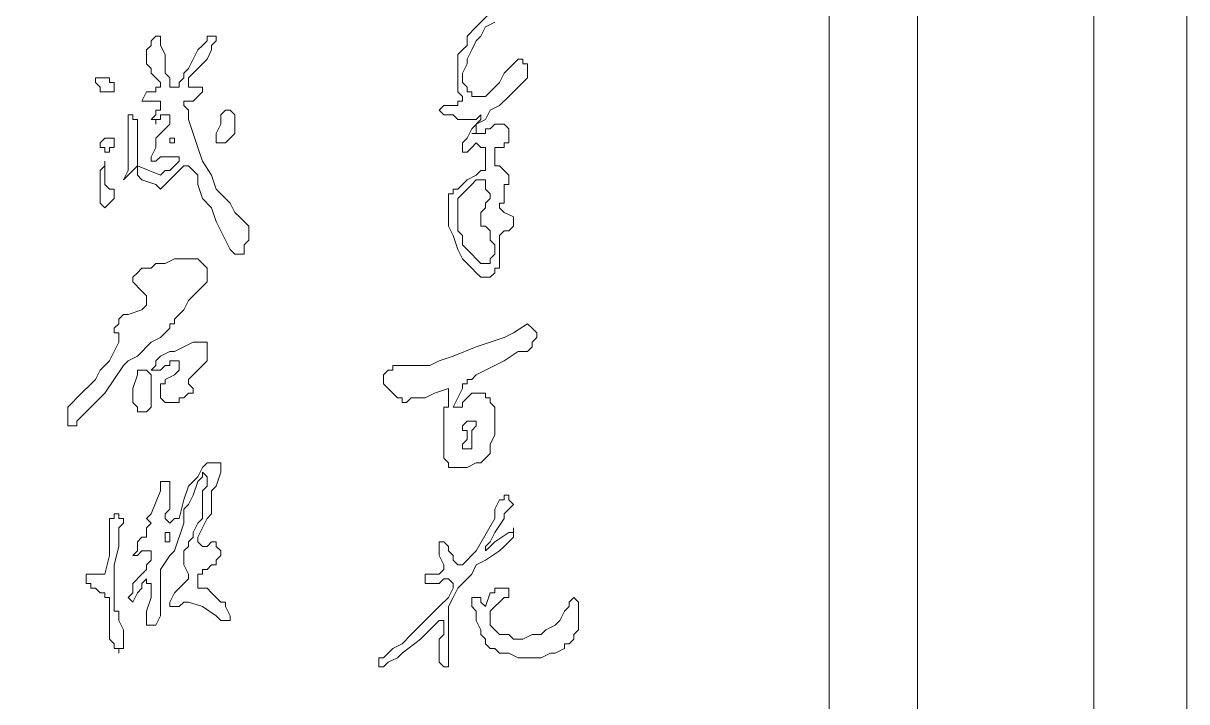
# Model space of a CAD drawing. Extents: x -66030 to 95157, y -13132 to 45879.
# Drawn here: x -44355 to -43377, y 26483 to 27054 of the extents above; entities that cross this region are included whole.
import ezdxf

# ---------------------------------------------------------------- set-up
doc = ezdxf.new("R2010")
doc.units = 0
doc.header["$LTSCALE"] = 100
doc.header["$MEASUREMENT"] = 0
doc.layers.get('0').update_dxf_attribs({"linetype": 'CONTINUOUS'})

msp = doc.modelspace()

# ---------------------------------------------------------------- linework, layer by layer
at = {"lineweight": 0}
for points in [[(-43376.66, 29164.42), (-43376.66, 29086.3), (-43376.66, 24496.79), (-43376.66, 24422.57), (-43454.78, 24422.57), (-45423.39, 24422.57), (-45497.6, 24422.57), (-45497.6, 24496.79), (-45497.6, 29086.3), (-45497.6, 29164.42), (-45497.6, 29164.42), (-43376.66, 29164.42), (-43376.66, 29164.42)], [(-43728.2, 28590.24), (-43653.99, 28590.24), (-43653.99, 28664.45), (-43653.99, 29086.3), (-43454.78, 29086.3), (-43454.78, 24496.79), (-43653.99, 24496.79), (-43653.99, 24922.54), (-43653.99, 24996.75), (-43728.2, 24996.75), (-43939.12, 24996.75), (-43939.12, 25246.73), (-43677.42, 25246.73), (-43603.21, 25246.73), (-43603.21, 25320.95), (-43603.21, 28266.05), (-43603.21, 28301.2), (-43603.21, 28340.26), (-43939.12, 28340.26), (-43939.12, 28590.24), (-43728.2, 28590.24)], [(-44243.79, 26918.49), (-44255.51, 26922.39), (-44259.41, 26926.3), (-44259.41, 26930.21), (-44259.41, 26930.21), (-44259.41, 26930.21), (-44259.41, 26930.21), (-44259.41, 26934.11), (-44259.41, 26934.11), (-44239.88, 26926.3), (-44239.88, 26926.3), (-44235.98, 26930.21), (-44232.07, 26930.21), (-44228.17, 26934.11), (-44224.26, 26938.02), (-44224.26, 26941.92), (-44228.17, 26941.92), (-44228.17, 26941.92), (-44232.07, 26941.92), (-44235.98, 26941.92), (-44239.88, 26941.92), (-44243.79, 26938.02), (-44243.79, 26938.02), (-44247.7, 26938.02), (-44247.7, 26941.92), (-44247.7, 26941.92), (-44243.79, 26949.74), (-44243.79, 26949.74), (-44243.79, 26953.64), (-44243.79, 26957.55), (-44243.79, 26957.55), (-44232.07, 26969.26), (-44232.07, 26969.26), (-44232.07, 26969.26), (-44232.07, 26977.08), (-44232.07, 26977.08), (-44235.98, 26977.08), (-44235.98, 26977.08), (-44235.98, 26977.08), (-44239.88, 26977.08), (-44239.88, 26973.17), (-44243.79, 26973.17), (-44243.79, 26969.26), (-44243.79, 26973.17), (-44247.7, 26973.17), (-44247.7, 26973.17), (-44243.79, 26977.08), (-44243.79, 26980.98), (-44239.88, 26980.98), (-44239.88, 26984.89), (-44239.88, 26984.89), (-44239.88, 26988.79), (-44243.79, 26988.79), (-44243.79, 26988.79), (-44247.7, 26988.79), (-44247.7, 26988.79), (-44251.6, 26988.79), (-44251.6, 26988.79), (-44251.6, 26988.79), (-44255.51, 26988.79), (-44255.51, 26988.79), (-44255.51, 26988.79), (-44255.51, 26988.79), (-44251.6, 26996.61), (-44247.7, 26996.61), (-44243.79, 26996.61), (-44243.79, 27000.51), (-44239.88, 27000.51), (-44239.88, 27004.42), (-44239.88, 27004.42), (-44243.79, 27008.32), (-44247.7, 27012.23), (-44247.7, 27016.14), (-44251.6, 27020.04), (-44251.6, 27020.04), (-44251.6, 27020.04), (-44251.6, 27023.95), (-44251.6, 27027.85), (-44251.6, 27031.76), (-44247.7, 27035.67), (-44247.7, 27039.57), (-44243.79, 27043.48), (-44239.88, 27043.48), (-44239.88, 27043.48), (-44239.88, 27043.48), (-44239.88, 27043.48), (-44239.88, 27039.57), (-44239.88, 27039.57), (-44239.88, 27035.67), (-44235.98, 27027.85), (-44235.98, 27020.04), (-44235.98, 27012.23), (-44232.07, 27008.32), (-44232.07, 27008.32), (-44232.07, 27004.42), (-44232.07, 27000.51), (-44232.07, 27000.51), (-44228.17, 27000.51), (-44224.26, 27000.51), (-44224.26, 27004.42), (-44220.35, 27008.32), (-44220.35, 27012.23), (-44216.45, 27016.14), (-44212.54, 27023.95), (-44208.64, 27031.76), (-44204.73, 27035.67), (-44204.73, 27035.67), (-44200.82, 27039.57), (-44200.82, 27043.48), (-44196.92, 27043.48), (-44193.01, 27043.48), (-44193.01, 27039.57), (-44196.92, 27035.67), (-44196.92, 27031.76), (-44200.82, 27023.95), (-44204.73, 27020.04), (-44208.64, 27016.14), (-44212.54, 27012.23), (-44212.54, 27012.23), (-44216.45, 27008.32), (-44216.45, 27004.42), (-44216.45, 27004.42), (-44216.45, 27004.42), (-44216.45, 27000.51), (-44208.64, 27000.51), (-44204.73, 27000.51), (-44204.73, 27000.51), (-44204.73, 27000.51), (-44204.73, 27000.51), (-44204.73, 26996.61), (-44204.73, 26996.61), (-44212.54, 26988.79), (-44216.45, 26988.79), (-44220.35, 26988.79), (-44220.35, 26988.79), (-44220.35, 26988.79), (-44220.35, 26984.89), (-44220.35, 26984.89), (-44220.35, 26984.89), (-44220.35, 26984.89), (-44216.45, 26980.98), (-44216.45, 26977.08), (-44216.45, 26977.08), (-44216.45, 26977.08), (-44216.45, 26973.17), (-44212.54, 26961.45), (-44208.64, 26949.74), (-44204.73, 26938.02), (-44196.92, 26926.3), (-44193.01, 26914.58), (-44185.2, 26906.77), (-44181.29, 26902.86), (-44177.39, 26895.05), (-44173.48, 26891.15), (-44169.58, 26887.24), (-44165.67, 26883.33), (-44165.67, 26879.43), (-44165.67, 26879.43), (-44165.67, 26875.52), (-44165.67, 26871.62), (-44169.58, 26867.71), (-44169.58, 26863.8), (-44169.58, 26859.9), (-44169.58, 26859.9), (-44173.48, 26859.9), (-44173.48, 26859.9), (-44177.39, 26859.9), (-44177.39, 26859.9), (-44181.29, 26863.8), (-44181.29, 26863.8), (-44185.2, 26871.62), (-44189.11, 26879.43), (-44193.01, 26887.24), (-44196.92, 26898.96), (-44204.73, 26906.77), (-44208.64, 26918.49), (-44208.64, 26926.3), (-44212.54, 26930.21), (-44216.45, 26934.11), (-44220.35, 26934.11), (-44224.26, 26930.21), (-44228.17, 26926.3), (-44235.98, 26918.49), (-44239.88, 26914.58), (-44239.88, 26914.58), (-44239.88, 26914.58), (-44243.79, 26918.49)], [(-44294.57, 27004.42), (-44294.57, 27008.32), (-44290.66, 27008.32), (-44290.66, 27008.32), (-44286.75, 27008.32), (-44282.85, 27008.32), (-44282.85, 27008.32), (-44282.85, 27004.42), (-44278.94, 27004.42), (-44278.94, 27000.51), (-44278.94, 27000.51), (-44278.94, 26996.61), (-44282.85, 26996.61), (-44282.85, 26996.61), (-44286.75, 26996.61), (-44290.66, 26996.61), (-44290.66, 27000.51), (-44290.66, 27000.51), (-44294.57, 27004.42)], [(-44267.23, 26930.21), (-44267.23, 26930.21), (-44267.23, 26930.21), (-44267.23, 26930.21), (-44267.23, 26953.64), (-44267.23, 26957.55), (-44267.23, 26957.55), (-44267.23, 26957.55), (-44267.23, 26957.55), (-44267.23, 26965.36), (-44267.23, 26965.36), (-44267.23, 26969.26), (-44267.23, 26973.17), (-44267.23, 26977.08), (-44267.23, 26977.08), (-44263.32, 26977.08), (-44263.32, 26977.08), (-44263.32, 26973.17), (-44259.41, 26973.17), (-44259.41, 26973.17), (-44259.41, 26969.26), (-44259.41, 26969.26), (-44259.41, 26957.55), (-44259.41, 26945.83), (-44259.41, 26941.92), (-44259.41, 26934.11), (-44259.41, 26934.11), (-44259.41, 26934.11), (-44267.23, 26926.3), (-44267.23, 26926.3), (-44271.13, 26922.39), (-44267.23, 26930.21)], [(-44193.01, 26957.55), (-44193.01, 26961.45), (-44189.11, 26969.26), (-44189.11, 26973.17), (-44189.11, 26977.08), (-44185.2, 26980.98), (-44181.29, 26980.98), (-44181.29, 26980.98), (-44177.39, 26977.08), (-44177.39, 26977.08), (-44177.39, 26973.17), (-44177.39, 26969.26), (-44177.39, 26961.45), (-44181.29, 26957.55), (-44185.2, 26953.64), (-44185.2, 26953.64), (-44185.2, 26953.64), (-44189.11, 26953.64), (-44193.01, 26953.64), (-44193.01, 26957.55), (-44193.01, 26957.55), (-44193.01, 26957.55)], [(-44282.85, 26945.83), (-44282.85, 26945.83), (-44282.85, 26945.83), (-44286.75, 26945.83), (-44286.75, 26945.83), (-44286.75, 26949.74), (-44290.66, 26949.74), (-44290.66, 26953.64), (-44290.66, 26953.64), (-44290.66, 26953.64), (-44290.66, 26953.64), (-44286.75, 26957.55), (-44286.75, 26957.55), (-44282.85, 26957.55), (-44278.94, 26957.55), (-44278.94, 26957.55), (-44278.94, 26957.55), (-44278.94, 26957.55), (-44278.94, 26953.64), (-44278.94, 26953.64), (-44278.94, 26953.64), (-44278.94, 26949.74), (-44282.85, 26949.74), (-44282.85, 26945.83), (-44282.85, 26945.83), (-44282.85, 26945.83)], [(-44232.07, 26957.55), (-44232.07, 26957.55), (-44228.17, 26957.55), (-44228.17, 26953.64), (-44228.17, 26953.64), (-44228.17, 26953.64), (-44232.07, 26953.64), (-44232.07, 26953.64), (-44232.07, 26953.64), (-44232.07, 26953.64), (-44232.07, 26957.55), (-44232.07, 26957.55)], [(-44286.75, 26898.96), (-44286.75, 26898.96), (-44290.66, 26902.86), (-44290.66, 26902.86), (-44290.66, 26902.86), (-44290.66, 26906.77), (-44290.66, 26910.68), (-44290.66, 26922.39), (-44290.66, 26926.3), (-44290.66, 26930.21), (-44286.75, 26934.11), (-44286.75, 26938.02), (-44286.75, 26938.02), (-44286.75, 26938.02), (-44286.75, 26938.02), (-44286.75, 26934.11), (-44286.75, 26918.49), (-44282.85, 26914.58), (-44278.94, 26914.58), (-44278.94, 26914.58), (-44278.94, 26914.58), (-44278.94, 26910.68), (-44278.94, 26906.77), (-44282.85, 26902.86), (-44282.85, 26902.86), (-44286.75, 26898.96)], [(-43989.9, 26879.43), (-43989.9, 26883.33), (-43989.9, 26891.15), (-43989.9, 26895.05), (-43989.9, 26902.86), (-43989.9, 26906.77), (-43986, 26910.68), (-43986, 26910.68), (-43982.09, 26914.58), (-43978.18, 26918.49), (-43978.18, 26918.49), (-43974.28, 26922.39), (-43970.37, 26922.39), (-43966.47, 26922.39), (-43966.47, 26922.39), (-43966.47, 26922.39), (-43966.47, 26914.58), (-43962.56, 26910.68), (-43962.56, 26906.77), (-43966.47, 26902.86), (-43966.47, 26898.96), (-43970.37, 26895.05), (-43970.37, 26891.15), (-43970.37, 26891.15), (-43970.37, 26887.24), (-43970.37, 26887.24), (-43970.37, 26883.33), (-43966.47, 26883.33), (-43962.56, 26879.43), (-43962.56, 26871.62), (-43958.65, 26867.71), (-43958.65, 26863.8), (-43958.65, 26859.9), (-43962.56, 26855.99), (-43962.56, 26855.99), (-43962.56, 26852.09), (-43962.56, 26852.09), (-43966.47, 26852.09), (-43966.47, 26852.09), (-43970.37, 26852.09), (-43974.28, 26855.99), (-43974.28, 26855.99), (-43978.18, 26859.9), (-43982.09, 26863.8), (-43986, 26867.71), (-43986, 26875.52), (-43989.9, 26879.43)], [(-44318, 26719.28), (-44318, 26719.28), (-44318, 26723.19), (-44318, 26727.09), (-44318, 26731), (-44314.1, 26734.91), (-44310.19, 26738.81), (-44294.57, 26754.44), (-44290.66, 26762.25), (-44282.85, 26770.06), (-44278.94, 26777.87), (-44275.04, 26785.68), (-44275.04, 26789.59), (-44275.04, 26793.5), (-44278.94, 26793.5), (-44278.94, 26797.4), (-44275.04, 26801.31), (-44275.04, 26801.31), (-44275.04, 26805.21), (-44275.04, 26805.21), (-44271.13, 26809.12), (-44271.13, 26809.12), (-44271.13, 26809.12), (-44267.23, 26809.12), (-44267.23, 26809.12), (-44255.51, 26813.03), (-44251.6, 26816.93), (-44251.6, 26820.84), (-44251.6, 26820.84), (-44251.6, 26824.74), (-44251.6, 26824.74), (-44255.51, 26828.65), (-44263.32, 26836.46), (-44263.32, 26836.46), (-44263.32, 26840.37), (-44259.41, 26844.27), (-44259.41, 26844.27), (-44259.41, 26844.27), (-44255.51, 26848.18), (-44251.6, 26848.18), (-44247.7, 26848.18), (-44243.79, 26852.09), (-44235.98, 26852.09), (-44228.17, 26855.99), (-44224.26, 26855.99), (-44216.45, 26855.99), (-44212.54, 26855.99), (-44208.64, 26855.99), (-44204.73, 26852.09), (-44204.73, 26852.09), (-44200.82, 26848.18), (-44200.82, 26848.18), (-44200.82, 26844.27), (-44200.82, 26844.27), (-44200.82, 26844.27), (-44200.82, 26840.37), (-44200.82, 26836.46), (-44204.73, 26832.56), (-44208.64, 26828.65), (-44216.45, 26820.84), (-44220.35, 26813.03), (-44228.17, 26805.21), (-44228.17, 26801.31), (-44232.07, 26801.31), (-44232.07, 26797.4), (-44235.98, 26793.5), (-44239.88, 26789.59), (-44247.7, 26785.68), (-44259.41, 26773.97), (-44267.23, 26770.06), (-44271.13, 26766.15), (-44286.75, 26742.72), (-44306.28, 26723.19), (-44310.19, 26719.28), (-44310.19, 26715.38), (-44314.1, 26715.38), (-44314.1, 26715.38), (-44314.1, 26715.38), (-44318, 26715.38), (-44318, 26719.28)], [(-43997.71, 26734.91), (-43997.71, 26746.62), (-44009.43, 26742.72), (-44017.24, 26738.81), (-44021.15, 26738.81), (-44028.96, 26738.81), (-44032.87, 26734.91), (-44036.77, 26734.91), (-44036.77, 26738.81), (-44040.68, 26738.81), (-44040.68, 26738.81), (-44044.58, 26742.72), (-44044.58, 26742.72), (-44048.49, 26746.62), (-44052.4, 26750.53), (-44052.4, 26750.53), (-44052.4, 26754.44), (-44052.4, 26758.34), (-44048.49, 26762.25), (-44048.49, 26762.25), (-44044.58, 26762.25), (-44044.58, 26766.15), (-44040.68, 26766.15), (-44040.68, 26766.15), (-44036.77, 26766.15), (-44028.96, 26766.15), (-44017.24, 26766.15), (-44017.24, 26766.15), (-44013.34, 26766.15), (-44005.53, 26770.06), (-43993.81, 26773.97), (-43974.28, 26781.78), (-43962.56, 26785.68), (-43950.84, 26789.59), (-43943.03, 26793.5), (-43931.31, 26801.31), (-43931.31, 26801.31), (-43927.41, 26797.4), (-43927.41, 26797.4), (-43927.41, 26797.4), (-43923.5, 26793.5), (-43923.5, 26789.59), (-43927.41, 26785.68), (-43927.41, 26785.68), (-43927.41, 26781.78), (-43927.41, 26781.78), (-43931.31, 26777.87), (-43935.22, 26777.87), (-43939.12, 26777.87), (-43950.84, 26770.06), (-43966.47, 26762.25), (-43974.28, 26758.34), (-43978.18, 26754.44), (-43982.09, 26754.44), (-43982.09, 26750.53), (-43986, 26750.53), (-43986, 26746.62), (-43986, 26746.62), (-43989.9, 26738.81), (-43993.81, 26731), (-43989.9, 26731), (-43989.9, 26731), (-43986, 26731), (-43986, 26734.91), (-43982.09, 26738.81), (-43982.09, 26738.81), (-43978.18, 26742.72), (-43974.28, 26742.72), (-43974.28, 26742.72), (-43970.37, 26742.72), (-43966.47, 26742.72), (-43966.47, 26738.81), (-43962.56, 26738.81), (-43962.56, 26734.91), (-43958.65, 26731), (-43958.65, 26723.19), (-43958.65, 26719.28), (-43958.65, 26711.47), (-43958.65, 26707.57), (-43962.56, 26699.75), (-43962.56, 26691.94), (-43966.47, 26688.04), (-43966.47, 26688.04), (-43970.37, 26684.13), (-43970.37, 26684.13), (-43974.28, 26684.13), (-43974.28, 26684.13), (-43974.28, 26684.13), (-43974.28, 26684.13), (-43982.09, 26680.22), (-43989.9, 26680.22), (-43993.81, 26680.22), (-43993.81, 26680.22), (-43993.81, 26680.22), (-43997.71, 26680.22), (-43997.71, 26680.22), (-43997.71, 26684.13), (-44001.62, 26688.04), (-44001.62, 26695.85), (-44001.62, 26699.75), (-44001.62, 26711.47), (-44001.62, 26715.38), (-44001.62, 26723.19), (-44001.62, 26727.09), (-44001.62, 26731), (-43997.71, 26731), (-43997.71, 26734.91), (-43997.71, 26734.91)], [(-44239.88, 26738.81), (-44239.88, 26738.81), (-44239.88, 26742.72), (-44239.88, 26746.62), (-44239.88, 26750.53), (-44235.98, 26750.53), (-44235.98, 26754.44), (-44228.17, 26758.34), (-44224.26, 26762.25), (-44224.26, 26762.25), (-44224.26, 26762.25), (-44224.26, 26766.15), (-44224.26, 26770.06), (-44228.17, 26770.06), (-44232.07, 26770.06), (-44232.07, 26766.15), (-44235.98, 26766.15), (-44239.88, 26762.25), (-44239.88, 26762.25), (-44243.79, 26762.25), (-44243.79, 26762.25), (-44247.7, 26762.25), (-44247.7, 26762.25), (-44243.79, 26766.15), (-44243.79, 26770.06), (-44243.79, 26770.06), (-44239.88, 26773.97), (-44232.07, 26777.87), (-44228.17, 26777.87), (-44228.17, 26777.87), (-44220.35, 26781.78), (-44212.54, 26785.68), (-44208.64, 26785.68), (-44204.73, 26785.68), (-44204.73, 26785.68), (-44200.82, 26785.68), (-44200.82, 26785.68), (-44200.82, 26781.78), (-44200.82, 26777.87), (-44200.82, 26777.87), (-44200.82, 26773.97), (-44200.82, 26770.06), (-44204.73, 26766.15), (-44208.64, 26762.25), (-44216.45, 26754.44), (-44216.45, 26754.44), (-44216.45, 26750.53), (-44216.45, 26750.53), (-44212.54, 26746.62), (-44212.54, 26742.72), (-44216.45, 26742.72), (-44216.45, 26742.72), (-44220.35, 26738.81), (-44224.26, 26738.81), (-44224.26, 26734.91), (-44228.17, 26734.91), (-44232.07, 26734.91), (-44235.98, 26734.91), (-44235.98, 26734.91), (-44235.98, 26734.91), (-44239.88, 26738.81)], [(-44263.32, 26738.81), (-44263.32, 26738.81), (-44263.32, 26738.81), (-44263.32, 26742.72), (-44263.32, 26746.62), (-44259.41, 26758.34), (-44259.41, 26762.25), (-44259.41, 26762.25), (-44255.51, 26762.25), (-44255.51, 26762.25), (-44251.6, 26762.25), (-44247.7, 26758.34), (-44247.7, 26750.53), (-44247.7, 26746.62), (-44247.7, 26742.72), (-44247.7, 26738.81), (-44247.7, 26731), (-44251.6, 26727.09), (-44251.6, 26727.09), (-44255.51, 26727.09), (-44255.51, 26727.09), (-44259.41, 26727.09), (-44259.41, 26731), (-44263.32, 26734.91), (-44263.32, 26738.81)], [(-43986, 26695.85), (-43986, 26699.75), (-43986, 26699.75), (-43986, 26699.75), (-43982.09, 26703.66), (-43982.09, 26707.57), (-43982.09, 26707.57), (-43982.09, 26711.47), (-43986, 26711.47), (-43986, 26711.47), (-43986, 26711.47), (-43986, 26715.38), (-43986, 26715.38), (-43986, 26715.38), (-43986, 26715.38), (-43982.09, 26719.28), (-43978.18, 26719.28), (-43978.18, 26719.28), (-43974.28, 26719.28), (-43974.28, 26715.38), (-43978.18, 26711.47), (-43978.18, 26707.57), (-43978.18, 26703.66), (-43978.18, 26703.66), (-43978.18, 26703.66), (-43978.18, 26699.75), (-43978.18, 26699.75), (-43978.18, 26695.85), (-43986, 26695.85)], [(-44251.6, 26551.33), (-44251.6, 26555.23), (-44251.6, 26559.14), (-44247.7, 26570.86), (-44247.7, 26574.76), (-44247.7, 26574.76), (-44247.7, 26578.67), (-44247.7, 26582.57), (-44251.6, 26582.57), (-44251.6, 26586.48), (-44251.6, 26586.48), (-44255.51, 26582.57), (-44255.51, 26578.67), (-44259.41, 26574.76), (-44263.32, 26566.95), (-44263.32, 26566.95), (-44267.23, 26570.86), (-44267.23, 26570.86), (-44263.32, 26574.76), (-44263.32, 26582.57), (-44255.51, 26590.39), (-44251.6, 26594.29), (-44251.6, 26598.2), (-44247.7, 26602.1), (-44247.7, 26609.92), (-44251.6, 26609.92), (-44251.6, 26609.92), (-44255.51, 26609.92), (-44259.41, 26606.01), (-44263.32, 26606.01), (-44259.41, 26609.92), (-44259.41, 26613.82), (-44259.41, 26617.73), (-44255.51, 26621.63), (-44251.6, 26621.63), (-44251.6, 26625.54), (-44251.6, 26629.45), (-44247.7, 26633.35), (-44251.6, 26637.26), (-44251.6, 26637.26), (-44251.6, 26637.26), (-44247.7, 26641.16), (-44239.88, 26660.69), (-44239.88, 26664.6), (-44239.88, 26668.51), (-44235.98, 26668.51), (-44232.07, 26668.51), (-44232.07, 26664.6), (-44232.07, 26664.6), (-44232.07, 26660.69), (-44232.07, 26660.69), (-44232.07, 26656.79), (-44232.07, 26652.88), (-44232.07, 26648.98), (-44232.07, 26645.07), (-44235.98, 26641.16), (-44235.98, 26637.26), (-44235.98, 26637.26), (-44232.07, 26633.35), (-44232.07, 26633.35), (-44232.07, 26633.35), (-44228.17, 26637.26), (-44228.17, 26637.26), (-44224.26, 26637.26), (-44220.35, 26652.88), (-44216.45, 26664.6), (-44212.54, 26668.51), (-44208.64, 26672.41), (-44204.73, 26680.22), (-44200.82, 26684.13), (-44196.92, 26684.13), (-44193.01, 26684.13), (-44189.11, 26684.13), (-44189.11, 26684.13), (-44189.11, 26684.13), (-44189.11, 26680.22), (-44189.11, 26680.22), (-44189.11, 26676.32), (-44193.01, 26664.6), (-44193.01, 26664.6), (-44196.92, 26660.69), (-44196.92, 26652.88), (-44196.92, 26648.98), (-44196.92, 26645.07), (-44196.92, 26641.16), (-44200.82, 26637.26), (-44204.73, 26629.45), (-44208.64, 26621.63), (-44208.64, 26617.73), (-44204.73, 26613.82), (-44204.73, 26613.82), (-44200.82, 26613.82), (-44196.92, 26617.73), (-44196.92, 26617.73), (-44193.01, 26617.73), (-44193.01, 26613.82), (-44193.01, 26613.82), (-44193.01, 26613.82), (-44189.11, 26609.92), (-44189.11, 26606.01), (-44193.01, 26602.1), (-44193.01, 26602.1), (-44193.01, 26598.2), (-44196.92, 26598.2), (-44200.82, 26594.29), (-44200.82, 26594.29), (-44200.82, 26594.29), (-44204.73, 26594.29), (-44204.73, 26594.29), (-44204.73, 26590.39), (-44208.64, 26590.39), (-44208.64, 26586.48), (-44208.64, 26582.57), (-44208.64, 26578.67), (-44208.64, 26578.67), (-44208.64, 26578.67), (-44204.73, 26578.67), (-44200.82, 26578.67), (-44196.92, 26574.76), (-44196.92, 26574.76), (-44193.01, 26570.86), (-44189.11, 26566.95), (-44185.2, 26566.95), (-44185.2, 26563.04), (-44181.29, 26555.23), (-44181.29, 26555.23), (-44181.29, 26551.33), (-44185.2, 26551.33), (-44185.2, 26551.33), (-44189.11, 26551.33), (-44193.01, 26555.23), (-44204.73, 26563.04), (-44216.45, 26566.95), (-44216.45, 26566.95), (-44220.35, 26566.95), (-44220.35, 26566.95), (-44224.26, 26563.04), (-44228.17, 26563.04), (-44228.17, 26563.04), (-44232.07, 26563.04), (-44232.07, 26566.95), (-44228.17, 26574.76), (-44220.35, 26582.57), (-44220.35, 26582.57), (-44216.45, 26586.48), (-44216.45, 26586.48), (-44216.45, 26590.39), (-44220.35, 26598.2), (-44220.35, 26602.1), (-44220.35, 26602.1), (-44220.35, 26606.01), (-44220.35, 26609.92), (-44216.45, 26613.82), (-44216.45, 26617.73), (-44212.54, 26621.63), (-44212.54, 26625.54), (-44208.64, 26633.35), (-44204.73, 26637.26), (-44204.73, 26637.26), (-44204.73, 26641.16), (-44204.73, 26645.07), (-44204.73, 26648.98), (-44204.73, 26652.88), (-44204.73, 26652.88), (-44204.73, 26660.69), (-44200.82, 26664.6), (-44200.82, 26664.6), (-44200.82, 26668.51), (-44200.82, 26672.41), (-44200.82, 26672.41), (-44200.82, 26672.41), (-44200.82, 26672.41), (-44204.73, 26676.32), (-44204.73, 26672.41), (-44208.64, 26668.51), (-44212.54, 26656.79), (-44216.45, 26648.98), (-44220.35, 26645.07), (-44220.35, 26637.26), (-44220.35, 26637.26), (-44220.35, 26633.35), (-44220.35, 26633.35), (-44228.17, 26609.92), (-44228.17, 26609.92), (-44232.07, 26606.01), (-44239.88, 26594.29), (-44239.88, 26590.39), (-44239.88, 26590.39), (-44239.88, 26578.67), (-44239.88, 26570.86), (-44239.88, 26566.95), (-44239.88, 26566.95), (-44239.88, 26563.04), (-44239.88, 26559.14), (-44239.88, 26555.23), (-44243.79, 26547.42), (-44243.79, 26547.42), (-44247.7, 26547.42), (-44247.7, 26547.42), (-44247.7, 26547.42), (-44247.7, 26547.42), (-44251.6, 26547.42), (-44251.6, 26547.42), (-44251.6, 26551.33)], [(-43993.81, 26578.67), (-43993.81, 26582.57), (-43997.71, 26586.48), (-44001.62, 26586.48), (-44005.53, 26582.57), (-44009.43, 26582.57), (-44013.34, 26582.57), (-44013.34, 26582.57), (-44017.24, 26582.57), (-44017.24, 26582.57), (-44017.24, 26586.48), (-44017.24, 26586.48), (-44017.24, 26590.39), (-44013.34, 26590.39), (-44013.34, 26590.39), (-44009.43, 26590.39), (-44005.53, 26590.39), (-44001.62, 26594.29), (-44001.62, 26598.2), (-44005.53, 26606.01), (-44005.53, 26613.82), (-44005.53, 26613.82), (-44005.53, 26617.73), (-44005.53, 26617.73), (-44005.53, 26617.73), (-44005.53, 26617.73), (-44001.62, 26617.73), (-43997.71, 26613.82), (-43997.71, 26609.92), (-43993.81, 26606.01), (-43993.81, 26602.1), (-43989.9, 26598.2), (-43989.9, 26598.2), (-43986, 26598.2), (-43986, 26598.2), (-43974.28, 26609.92), (-43958.65, 26637.26), (-43958.65, 26645.07), (-43954.75, 26652.88), (-43950.84, 26652.88), (-43950.84, 26656.79), (-43950.84, 26656.79), (-43946.94, 26656.79), (-43946.94, 26656.79), (-43946.94, 26656.79), (-43946.94, 26652.88), (-43946.94, 26652.88), (-43943.03, 26648.98), (-43943.03, 26648.98), (-43946.94, 26645.07), (-43946.94, 26645.07), (-43950.84, 26641.16), (-43950.84, 26637.26), (-43958.65, 26625.54), (-43962.56, 26617.73), (-43966.47, 26613.82), (-43966.47, 26609.92), (-43962.56, 26613.82), (-43958.65, 26617.73), (-43946.94, 26625.54), (-43943.03, 26625.54), (-43943.03, 26629.45), (-43943.03, 26629.45), (-43943.03, 26625.54), (-43943.03, 26625.54), (-43943.03, 26625.54), (-43943.03, 26621.63), (-43943.03, 26621.63), (-43943.03, 26621.63), (-43946.94, 26617.73), (-43950.84, 26613.82), (-43954.75, 26609.92), (-43966.47, 26602.1), (-43974.28, 26598.2), (-43978.18, 26590.39), (-43986, 26582.57), (-43989.9, 26578.67), (-43993.81, 26570.86), (-43997.71, 26563.04), (-43997.71, 26563.04), (-43997.71, 26563.04), (-43997.71, 26559.14), (-43997.71, 26555.23), (-43997.71, 26531.8), (-43997.71, 26523.98), (-43997.71, 26516.17), (-43997.71, 26516.17), (-43997.71, 26512.27), (-44001.62, 26512.27), (-44001.62, 26512.27), (-44001.62, 26512.27), (-44001.62, 26512.27), (-44005.53, 26516.17), (-44005.53, 26516.17), (-44005.53, 26520.08), (-44005.53, 26535.7), (-44001.62, 26539.61), (-44001.62, 26543.51), (-44001.62, 26547.42), (-44001.62, 26551.33), (-44001.62, 26551.33), (-44005.53, 26551.33), (-44005.53, 26551.33), (-44021.15, 26535.7), (-44036.77, 26523.98), (-44040.68, 26520.08), (-44048.49, 26516.17), (-44052.4, 26512.27), (-44052.4, 26512.27), (-44052.4, 26512.27), (-44056.3, 26512.27), (-44056.3, 26512.27), (-44056.3, 26516.17), (-44056.3, 26516.17), (-44056.3, 26516.17), (-44056.3, 26520.08), (-44052.4, 26520.08), (-44044.58, 26527.89), (-44036.77, 26531.8), (-44028.96, 26539.61), (-44021.15, 26547.42), (-44013.34, 26555.23), (-44005.53, 26563.04), (-43997.71, 26570.86), (-43993.81, 26578.67)], [(-44275.04, 26523.98), (-44275.04, 26527.89), (-44278.94, 26527.89), (-44278.94, 26531.8), (-44282.85, 26535.7), (-44282.85, 26539.61), (-44282.85, 26543.51), (-44282.85, 26555.23), (-44282.85, 26555.23), (-44282.85, 26563.04), (-44282.85, 26570.86), (-44282.85, 26570.86), (-44286.75, 26570.86), (-44286.75, 26574.76), (-44286.75, 26574.76), (-44286.75, 26574.76), (-44290.66, 26574.76), (-44294.57, 26578.67), (-44298.47, 26578.67), (-44298.47, 26582.57), (-44302.38, 26582.57), (-44302.38, 26586.48), (-44302.38, 26590.39), (-44298.47, 26590.39), (-44298.47, 26590.39), (-44298.47, 26590.39), (-44294.57, 26590.39), (-44290.66, 26590.39), (-44286.75, 26590.39), (-44282.85, 26606.01), (-44282.85, 26617.73), (-44282.85, 26625.54), (-44282.85, 26625.54), (-44282.85, 26633.35), (-44282.85, 26637.26), (-44278.94, 26637.26), (-44278.94, 26641.16), (-44278.94, 26641.16), (-44278.94, 26641.16), (-44275.04, 26641.16), (-44275.04, 26637.26), (-44271.13, 26637.26), (-44271.13, 26633.35), (-44275.04, 26629.45), (-44275.04, 26629.45), (-44275.04, 26613.82), (-44278.94, 26598.2), (-44278.94, 26586.48), (-44278.94, 26578.67), (-44278.94, 26570.86), (-44278.94, 26563.04), (-44278.94, 26563.04), (-44278.94, 26559.14), (-44275.04, 26559.14), (-44275.04, 26551.33), (-44271.13, 26543.51), (-44271.13, 26539.61), (-44271.13, 26531.8), (-44271.13, 26531.8), (-44271.13, 26527.89), (-44275.04, 26527.89), (-44275.04, 26523.98)], [(-44235.98, 26617.73), (-44235.98, 26621.63), (-44235.98, 26625.54), (-44235.98, 26625.54), (-44232.07, 26625.54), (-44232.07, 26625.54), (-44232.07, 26621.63), (-44232.07, 26621.63), (-44232.07, 26617.73), (-44235.98, 26617.73), (-44235.98, 26617.73)], [(-43946.94, 26523.98), (-43950.84, 26523.98), (-43954.75, 26523.98), (-43958.65, 26527.89), (-43962.56, 26527.89), (-43966.47, 26531.8), (-43966.47, 26535.7), (-43970.37, 26539.61), (-43970.37, 26543.51), (-43974.28, 26551.33), (-43974.28, 26559.14), (-43978.18, 26563.04), (-43978.18, 26570.86), (-43974.28, 26570.86), (-43974.28, 26570.86), (-43974.28, 26570.86), (-43970.37, 26570.86), (-43970.37, 26566.95), (-43966.47, 26563.04), (-43966.47, 26563.04), (-43962.56, 26574.76), (-43958.65, 26574.76), (-43958.65, 26578.67), (-43958.65, 26578.67), (-43954.75, 26578.67), (-43954.75, 26578.67), (-43950.84, 26578.67), (-43946.94, 26578.67), (-43946.94, 26578.67), (-43946.94, 26574.76), (-43946.94, 26574.76), (-43946.94, 26570.86), (-43950.84, 26570.86), (-43954.75, 26566.95), (-43958.65, 26563.04), (-43958.65, 26563.04), (-43962.56, 26559.14), (-43962.56, 26559.14), (-43962.56, 26555.23), (-43962.56, 26551.33), (-43962.56, 26551.33), (-43962.56, 26547.42), (-43962.56, 26547.42), (-43958.65, 26543.51), (-43958.65, 26543.51), (-43954.75, 26539.61), (-43946.94, 26539.61), (-43943.03, 26535.7), (-43939.12, 26535.7), (-43935.22, 26535.7), (-43927.41, 26539.61), (-43923.5, 26539.61), (-43919.59, 26539.61), (-43915.69, 26543.51), (-43907.88, 26547.42), (-43903.97, 26551.33), (-43900.06, 26559.14), (-43896.16, 26563.04), (-43896.16, 26566.95), (-43892.25, 26570.86), (-43892.25, 26570.86), (-43892.25, 26570.86), (-43888.35, 26566.95), (-43888.35, 26566.95), (-43888.35, 26566.95), (-43888.35, 26563.04), (-43888.35, 26559.14), (-43888.35, 26555.23), (-43888.35, 26551.33), (-43888.35, 26547.42), (-43888.35, 26547.42), (-43888.35, 26543.51), (-43892.25, 26539.61), (-43892.25, 26535.7), (-43896.16, 26531.8), (-43900.06, 26531.8), (-43900.06, 26527.89), (-43907.88, 26523.98), (-43911.78, 26523.98), (-43919.59, 26520.08), (-43927.41, 26520.08), (-43935.22, 26520.08), (-43939.12, 26520.08), (-43946.94, 26523.98)]]:
    msp.add_lwpolyline(points, close=True, dxfattribs=at)
for points in [[(-45200.75, 25320.95), (-45200.75, 28266.05), (-44939.05, 28266.05), (-44939.05, 28266.05), (-44864.84, 28266.05), (-44864.84, 28266.05), (-44864.84, 28340.26), (-44864.84, 28590.24), (-44013.34, 28590.24), (-44013.34, 28340.26), (-44013.34, 28266.05), (-44013.34, 28266.05), (-44013.34, 28266.05), (-43939.12, 28266.05), (-43939.12, 28266.05), (-43677.42, 28266.05), (-43677.42, 25320.95)], [(-43958.65, 27055.2), (-43966.47, 27051.29), (-43970.37, 27043.48), (-43974.28, 27039.57), (-43978.18, 27031.76), (-43982.09, 27023.95), (-43982.09, 27020.04), (-43986, 27012.23), (-43986, 27004.42), (-43982.09, 27000.51), (-43982.09, 26996.61), (-43978.18, 26996.61), (-43978.18, 26992.7), (-43974.28, 26992.7), (-43970.37, 26992.7), (-43966.47, 26992.7), (-43962.56, 26996.61), (-43958.65, 27000.51), (-43954.75, 27004.42), (-43950.84, 27012.23), (-43946.94, 27016.14), (-43943.03, 27020.04), (-43939.12, 27023.95), (-43939.12, 27023.95), (-43935.22, 27023.95), (-43935.22, 27020.04), (-43931.31, 27020.04), (-43931.31, 27016.14), (-43931.31, 27012.23), (-43931.31, 27012.23), (-43931.31, 27008.32), (-43935.22, 27004.42), (-43946.94, 26992.7), (-43954.75, 26984.89), (-43962.56, 26980.98), (-43966.47, 26973.17), (-43974.28, 26969.26), (-43974.28, 26961.45), (-43978.18, 26961.45), (-43978.18, 26961.45), (-43978.18, 26961.45), (-43974.28, 26961.45), (-43974.28, 26961.45), (-43974.28, 26961.45), (-43974.28, 26961.45), (-43970.37, 26961.45), (-43970.37, 26961.45), (-43970.37, 26961.45), (-43966.47, 26961.45), (-43966.47, 26965.36), (-43962.56, 26965.36), (-43958.65, 26969.26), (-43954.75, 26969.26), (-43950.84, 26969.26), (-43950.84, 26969.26), (-43946.94, 26965.36), (-43946.94, 26965.36), (-43946.94, 26961.45), (-43946.94, 26957.55), (-43946.94, 26953.64), (-43950.84, 26953.64), (-43950.84, 26949.74), (-43954.75, 26949.74), (-43954.75, 26949.74), (-43954.75, 26949.74), (-43958.65, 26949.74), (-43958.65, 26945.83), (-43958.65, 26945.83), (-43958.65, 26941.92), (-43958.65, 26934.11), (-43954.75, 26934.11), (-43950.84, 26930.21), (-43950.84, 26930.21), (-43946.94, 26926.3), (-43946.94, 26922.39), (-43946.94, 26918.49), (-43950.84, 26918.49), (-43950.84, 26914.58), (-43950.84, 26910.68), (-43950.84, 26910.68), (-43950.84, 26902.86), (-43954.75, 26902.86), (-43954.75, 26898.96), (-43954.75, 26898.96), (-43950.84, 26895.05), (-43950.84, 26895.05), (-43943.03, 26891.15), (-43943.03, 26887.24), (-43943.03, 26887.24), (-43943.03, 26883.33), (-43943.03, 26883.33), (-43943.03, 26883.33), (-43946.94, 26879.43), (-43950.84, 26879.43), (-43950.84, 26879.43), (-43950.84, 26879.43), (-43950.84, 26879.43), (-43954.75, 26875.52), (-43954.75, 26871.62), (-43954.75, 26871.62), (-43954.75, 26863.8), (-43954.75, 26855.99), (-43954.75, 26852.09), (-43954.75, 26848.18), (-43958.65, 26848.18), (-43958.65, 26844.27), (-43962.56, 26840.37), (-43962.56, 26840.37), (-43966.47, 26840.37), (-43970.37, 26840.37), (-43970.37, 26840.37), (-43974.28, 26844.27), (-43978.18, 26848.18), (-43978.18, 26848.18), (-43982.09, 26852.09), (-43986, 26855.99), (-43989.9, 26863.8), (-43993.81, 26875.52), (-43997.71, 26883.33), (-43997.71, 26887.24), (-43997.71, 26891.15), (-43997.71, 26895.05), (-43997.71, 26898.96), (-43997.71, 26902.86), (-43997.71, 26906.77), (-43997.71, 26906.77), (-43997.71, 26910.68), (-43993.81, 26910.68), (-43993.81, 26914.58), (-43989.9, 26914.58), (-43986, 26918.49), (-43982.09, 26922.39), (-43974.28, 26926.3), (-43970.37, 26930.21), (-43966.47, 26930.21), (-43966.47, 26934.11), (-43966.47, 26938.02), (-43966.47, 26938.02), (-43966.47, 26941.92), (-43966.47, 26945.83), (-43966.47, 26949.74), (-43970.37, 26949.74), (-43970.37, 26949.74), (-43974.28, 26953.64), (-43974.28, 26953.64), (-43974.28, 26953.64), (-43978.18, 26949.74), (-43982.09, 26945.83), (-43986, 26945.83), (-43986, 26949.74), (-43986, 26949.74), (-43986, 26953.64), (-43986, 26953.64), (-43982.09, 26957.55), (-43978.18, 26965.36), (-43970.37, 26973.17), (-43970.37, 26977.08), (-43970.37, 26977.08), (-43974.28, 26973.17), (-43989.9, 26973.17), (-43993.81, 26977.08), (-43997.71, 26977.08), (-44001.62, 26977.08), (-44001.62, 26977.08), (-44001.62, 26977.08), (-44005.53, 26980.98), (-44005.53, 26980.98), (-44001.62, 26984.89), (-44001.62, 26984.89), (-44001.62, 26984.89), (-43993.81, 26984.89), (-43989.9, 26984.89), (-43989.9, 26988.79), (-43989.9, 26988.79), (-43986, 26988.79), (-43986, 26992.7), (-43989.9, 26996.61), (-43989.9, 27000.51), (-43989.9, 27004.42), (-43989.9, 27012.23), (-43989.9, 27016.14), (-43989.9, 27020.04), (-43989.9, 27027.85), (-43986, 27031.76), (-43986, 27031.76), (-43982.09, 27035.67), (-43982.09, 27043.48), (-43974.28, 27051.29), (-43962.56, 27063.01)]]:
    msp.add_lwpolyline(points, dxfattribs=at)

doc.saveas('drawing.dxf')
